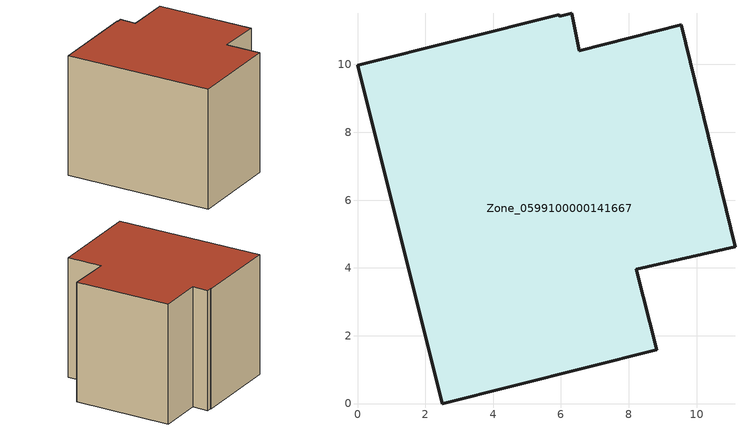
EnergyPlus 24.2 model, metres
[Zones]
Zone_0599100000141667
 floor ground (C_G): 8.82,1.59 2.5,0 0,9.98 5.94,11.47 5.97,11.42 6.32,11.51 6.54,10.41 9.55,11.17 11.13,4.62 8.22,3.96 z0
 wall outside (C_F): 9.55,11.17 6.54,10.41 6.32,11.51 5.97,11.42 5.94,11.47 0,9.98 2.5,0 8.82,1.59 8.22,3.96 11.13,4.62 9.55,11.17 z0:8.32
 roof outside (C_R): 6.54,10.41 6.32,11.51 5.97,11.42 5.94,11.47 0,9.98 2.5,0 8.82,1.59 8.22,3.96 11.13,4.62 9.55,11.17 z8.32
[BUILDING]
Pand.0599100000141667: North Axis=0; Terrain=City; Loads Convergence Tolerance Value=0.04; Temperature Convergence Tolerance Value=0.4; Solar Distribution=FullExterior; Maximum Number of Warmup Days=25; Minimum Number of Warmup Days=1
[Site:Location]
Rotterdam.The.Hague.AP_ZH_NLD Design_Conditions: Latitude=51.96; Longitude=4.45; Time Zone=1; Elevation=-4.5
[SITE:GROUNDTEMPERATURE:BUILDINGSURFACE]
18, 18, 18, 18, 18, 18, 18, 18, 18, 18, 18, 18
[MATERIAL] Thermal Absorptance=0.9; Solar Absorptance=0.7; Visible Absorptance=0.7
Name | Roughness | Thickness | Conductivity | Density | Specific Heat
G.TC.1992-2005 | MediumSmooth | 0.15 | 0.06 | 540 | 1210
F.TC.1992-2005 | Rough | 0.3 | 0.12 | 1920 | 840
R.TC.1992-2005 | MediumRough | 0.2 | 0.08 | 1500 | 1000
[CONSTRUCTION]
C_G: G.TC.1992-2005
C_F: F.TC.1992-2005
C_R: R.TC.1992-2005
[ZONE]
Zone_0599100000141667: Type=1; Multiplier=1; Ceiling Height=Autocalculate; Volume=Autocalculate; Floor Area=autocalculate; Part of Total Floor Area=Yes
[ZONEINFILTRATION:DESIGNFLOWRATE]
Infil_Zone_0599100000141667: Zone or ZoneList or Space or SpaceList=Zone_0599100000141667; Schedule=AlwaysOn; Design Flow Rate Calculation Method=Flow/Area; Flow Rate per Floor Area=0.0015; Constant Term Coefficient=1; Temperature Term Coefficient=0; Velocity Term Coefficient=0; Velocity Squared Term Coefficient=0
[HVACTEMPLATE:ZONE:IDEALLOADSAIRSYSTEM]
Zone_0599100000141667: Maximum Heating Supply Air Temperature=50; Minimum Cooling Supply Air Temperature=13; Maximum Heating Supply Air Humidity Ratio=0.0156; Minimum Cooling Supply Air Humidity Ratio=0.0077; Heating Limit=NoLimit; Cooling Limit=NoLimit; Dehumidification Control Type=ConstantSensibleHeatRatio; Cooling Sensible Heat Ratio=0.7; Dehumidification Setpoint=60; Humidification Control Type=None; Humidification Setpoint=30; Outdoor Air Method=None; Outdoor Air Flow Rate per Person=0.00944; Outdoor Air Flow Rate per Zone Floor Area=0; Outdoor Air Flow Rate per Zone=0; Demand Controlled Ventilation Type=None; Outdoor Air Economizer Type=NoEconomizer; Heat Recovery Type=None; Sensible Heat Recovery Effectiveness=0.7; Latent Heat Recovery Effectiveness=0.65
[ZONECONTROL:THERMOSTAT]
ThermostatControl_Zone_0599100000141667: Zone or ZoneList=Zone_0599100000141667; Control Type Schedule=DualSetpointControlType; Control 1=Thermostat_Zone_0599100000141667; Temperature Difference Between Cutout And Setpoint=0
[THERMOSTATSETPOINT:DUALSETPOINT]
Thermostat_Zone_0599100000141667: Heating Setpoint Temperature Schedule=HeatingSetpoint_Zone_0599100000141667; Cooling Setpoint Temperature Schedule=CoolingSetpoint_Zone_0599100000141667
[SCHEDULE:COMPACT]
HeatingSetpoint_Zone_0599100000141667: Through: 12/31, For: AllDays, Until: 24:00, 21
CoolingSetpoint_Zone_0599100000141667: Through: 12/31, For: AllDays, Until: 24:00, 24
DualSetpointControlType: Through: 12/31, For: AllDays, Until: 24:00, 4
AlwaysOn: Through: 12/31, For: AllDays, Until: 24:00, 1
